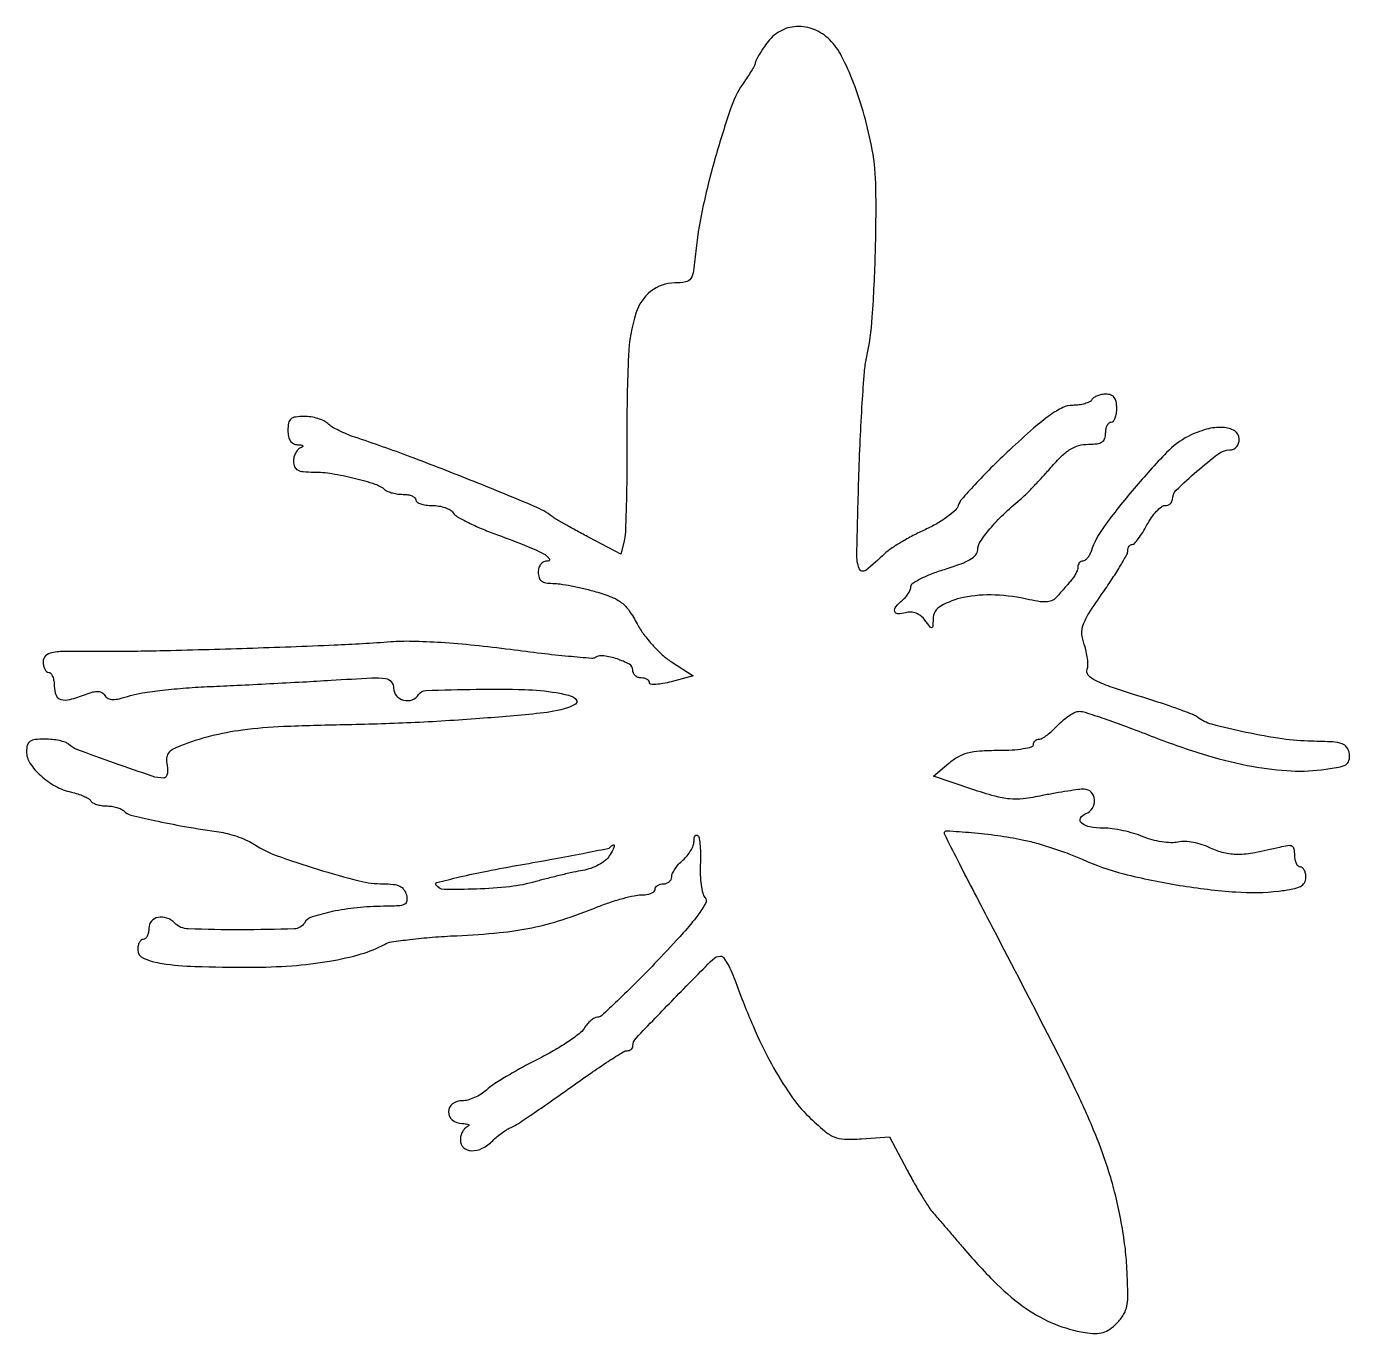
# Model space of a CAD drawing. Extents: x 0 to 238, y 0 to 235.
import ezdxf

# ---------------------------------------------------------------- set-up
doc = ezdxf.new("R2010")
doc.units = 0

msp = doc.modelspace()

# ---------------------------------------------------------------- linework, layer by layer
for points in [[(133.068094, 232.09563, 0.009586), (132.275974, 230.93681, 0.012943), (131.607503, 229.857557, 0.009973), (131.096116, 228.940568, 0.122806), (131, 228.555137, -0.12112), (130.906443, 228.174583, -0.010941), (130.429582, 227.309958, -0.0137), (129.801876, 226.293667, -0.010286), (129.058152, 225.209507, 0.07137), (126.764298, 220.796256, 0.013912), (124.030865, 212.233976, 0.015657), (121.667969, 202.975574, 0.028237), (120.404469, 195.25, -0.00722), (119.909731, 191.150181, -0.105611), (119.420024, 189.787401, -0.213608), (118.510858, 189.172735, -0.043427), (116.525821, 189, 0.169801), (112.24624, 187.503502, 0.149351), (109.558071, 183.586839, 0.065384), (108.21323, 175.954267, 0.012224), (107.93732, 161.718613, -0.003323), (107.9269, 155.119194, -0.004543), (107.824015, 149.17605, -0.003005), (107.662561, 144.1954, -0.051919), (107.432198, 142.585876), (106.842046, 140.234526), (101.171023, 143.235498, -0.00307), (98.926186, 144.441113, -0.003914), (96.872113, 145.581528, -0.003062), (95.164753, 146.560861, -0.032548), (94.5, 147.007854, 0.065393), (91.354688, 148.835763, 0.00339), (80.488613, 153.290453, 0.005991), (68.97657, 157.75956, 0.009493), (59, 161.281167, -0.019114), (57.563121, 161.819669, -0.017928), (56.139955, 162.476926, -0.018234), (54.920714, 163.150878, -0.056957), (54.178571, 163.721191, 0.083281), (53.465022, 164.212328, 0.036109), (52.385045, 164.62435, 0.03445), (51.146751, 164.905688, 0.038652), (49.928571, 165, 0.031775), (48.364782, 164.90052, 0.145911), (47.542857, 164.536585, 0.170402), (47.12494, 163.817758, 0.0473), (47, 162.5, 0.047372), (47.105479, 161.38918, 0.102066), (47.432895, 160.598892, 0.129604), (47.98447, 160.118212, 0.103864), (48.75, 159.921053, -0.021021), (49.416573, 159.862835, -0.185333), (49.672067, 159.724694, -0.449116), (49.648042, 159.54862, -0.051902), (49.25, 159.337719, 0.113869), (48.771682, 159.003208, 0.064373), (48.367188, 158.418476, 0.059088), (48.09311, 157.687147, 0.060204), (48, 156.916667, 0.099064), (48.190169, 155.966254, 0.174355), (48.723997, 155.381857, 0.100431), (49.753978, 155.07992, 0.021246), (51.63398, 155, -0.039735), (54.917666, 154.738631, -0.020882), (58.932985, 153.922107, -0.018397), (62.64754, 152.857331, -0.101087), (64.45, 151.831422, 0.085499), (64.973625, 151.511573, 0.03184), (65.796562, 151.24423, 0.030422), (66.74976, 151.061281, 0.032211), (67.7, 151, -0.041555), (68.580586, 150.926688, -0.061077), (69.324375, 150.70625, -0.080277), (69.829143, 150.38247, -0.213207), (70, 150, 0.252399), (70.207098, 149.615877, 0.063851), (70.866654, 149.29375, 0.049579), (71.820127, 149.072794, 0.032171), (72.95031, 149, -0.040868), (74.138256, 148.902739, -0.043525), (75.268875, 148.613589, -0.047781), (76.185926, 148.189828, -0.124695), (76.70031, 147.684558, 0.125103), (77.352279, 147.045168, 0.014325), (79.174466, 146.054205, 0.016572), (81.45236, 144.992075, 0.012791), (84, 143.981637, -0.006408), (89.520674, 141.87319, -0.023559), (92.926174, 140.332953, -0.106591), (93.975465, 139.477051, -0.627456), (93.75, 139.006161, 0.09596), (93.028082, 138.863685, 0.11736), (92.46952, 138.465059, 0.107994), (92.119614, 137.827822, 0.071873), (92, 137, 0.076707), (92.145726, 136.055702, 0.153219), (92.574512, 135.442597, 0.123269), (93.352722, 135.103325, 0.041479), (94.596093, 135, -0.036618), (95.93622, 134.901721, -0.011144), (97.943823, 134.559798, -0.011094), (100.183045, 134.075103, -0.011889), (102.347045, 133.501442, -0.023027), (105.222904, 132.519739, -0.071925), (106.994461, 131.508686, -0.076699), (108.34492, 130.074926, -0.028668), (109.78209, 127.704691, 0.037769), (110.937498, 125.875029, 0.024119), (112.533678, 123.929121, 0.024209), (114.293529, 122.162998, 0.0409), (115.947233, 120.887446), (119.832191, 118.368393), (115.916095, 117.323127, -0.019387), (114.414264, 116.984031, -0.034087), (113.150353, 116.837847, -0.040735), (112.240169, 116.869192, -0.380675), (112, 117.138931, 0.169877), (111.885067, 117.46745, 0.094428), (111.559375, 117.747061, 0.075018), (111.073793, 117.936161, 0.055458), (110.5, 118, -0.093615), (109.927417, 118.108153, -0.096504), (109.440625, 118.417285, -0.099113), (109.114802, 118.878521, -0.10474), (109, 119.420545, 0.273168), (108.388142, 120.456904, 0.045936), (106.189192, 121.418758, 0.046585), (103.76506, 121.97978, 0.17369), (102.257259, 121.658995, -0.160955), (101.611736, 121.504849, -0.002119), (97.443894, 121.87681, -0.005833), (92.591043, 122.387818, -0.003766), (86.98286, 123.087452, 0.007528), (80.549779, 123.840878, 0.009263), (74.526903, 124.341951, 0.010082), (69.318692, 124.572897, 0.024955), (65.5, 124.474544, -0.008325), (55.3414, 123.874495, -0.002433), (39.700494, 123.287945, -0.002474), (23.962157, 122.852352, -0.007501), (13.25, 122.769654, 0.003807), (7.033807, 122.767599, 0.042622), (4.573433, 122.537783, 0.14797), (3.441706, 121.959858, 0.203973), (3, 120.922151, 0.050052), (3.073814, 120.186621, 0.070033), (3.29375, 119.564632, 0.090178), (3.618242, 119.146171, 0.1849), (4, 119, -0.226478), (4.382936, 118.817169, -0.074992), (4.70625, 118.265625, -0.057076), (4.926884, 117.457356, -0.038131), (5, 116.5, 0.096526), (5.312579, 114.895938, 0.236973), (6.190727, 114.124928, 0.130316), (7.800694, 114.131386, 0.02504), (10.601932, 115.038754, -0.025212), (11.950431, 115.475044, -0.079054), (12.894707, 115.574288, -0.123833), (13.576228, 115.36386, -0.118382), (14.090567, 114.853459, 0.138642), (14.668217, 114.324216, 0.115425), (15.480702, 114.128541, 0.062299), (16.704622, 114.273558, 0.015039), (18.673536, 114.823665, -0.038339), (20.806347, 115.313796, -0.008874), (24.460351, 115.797071, -0.009111), (28.69947, 116.203261, -0.008799), (33, 116.460347, 0.001594), (37.831192, 116.679343, 0.000886), (43.720313, 116.975565, 0.000883), (49.680578, 117.296511, 0.001429), (54.75, 117.593001, -0.002657), (62.091159, 118.004257, -0.044768), (64.517311, 117.910007, -0.190978), (65.576901, 117.323264, -0.173632), (66, 116.141614, 0.180574), (66.501752, 114.797592, 0.153118), (67.799283, 113.997911, 0.14878), (69.350391, 114.070777, 0.170341), (70.5, 115, -0.251898), (71.821933, 115.763387, -0.003924), (80.861651, 115.965171, -0.010535), (89.524245, 115.908006, -0.034048), (95.25, 115.358152, -0.027188), (97.75976, 114.801739, -0.168705), (98.82744, 114.060599, -0.423973), (98.694958, 113.299145, -0.076921), (97.25, 112.613594, -0.047628), (92.354984, 111.650498, -0.005877), (81.500689, 110.700161, -0.007245), (69.123694, 109.943129, -0.007741), (57, 109.565756, 0.006971), (46.178912, 109.245611, 0.021073), (38.833161, 108.614846, 0.029453), (33.08703, 107.529482, 0.031898), (27.663467, 105.79606, 0.035368), (26.259134, 105.128347, 0.113259), (25.498484, 104.433677, 0.137063), (25.19645, 103.559653, 0.062374), (25.274795, 102.342836, -0.041113), (25.370924, 101.445367, -0.067738), (25.286728, 100.688208, -0.098351), (25.046824, 100.181364, -0.237479), (24.686508, 100, -0.081662), (22.590925, 100.344556, -0.003903), (15.85429, 102.68013, -0.003311), (9.063348, 105.144847, -0.10244), (7.55, 106.091422, 0.110045), (6.96954, 106.442456, 0.028529), (5.909688, 106.733105, 0.027603), (4.63299, 106.933143, 0.025062), (3.3, 107, 0.024722), (1.54222, 106.913034, 0.123861), (0.621929, 106.581957, 0.180435), (0.152634, 105.927321, 0.066331), (0, 104.781837, 0.147106), (0.630393, 102.685559, 0.062973), (2.556298, 100.444978, 0.058588), (5.215081, 98.555037, 0.071298), (8.073261, 97.483909, -0.023983), (9.226721, 97.171919, -0.027536), (10.291652, 96.762326, -0.028273), (11.142667, 96.320612, -0.121068), (11.547549, 95.923063, 0.130183), (11.922215, 95.568164, 0.045574), (12.608743, 95.27115, 0.041518), (13.459384, 95.068167, 0.037832), (14.359017, 95, -0.037405), (15.286674, 94.930505, -0.03439), (16.220774, 94.723287, -0.036182), (17.02821, 94.419931, -0.087586), (17.55, 94.057997, 0.134695), (18.780155, 93.364408, 0.007893), (23.004126, 92.376156, 0.010735), (28.39319, 91.325342, 0.005974), (35, 90.264856, -0.030253), (36.522696, 89.943971, -0.020701), (38.20625, 89.40546, -0.020918), (39.791133, 88.748778, -0.039133), (41, 88.068035, 0.061331), (44.905843, 86.090962, 0.012348), (52.309334, 83.626183, 0.012295), (59.823167, 81.529708, 0.062233), (64.133369, 80.995986, -0.026216), (65.95457, 80.902448, -0.086204), (67.108583, 80.575949, -0.126097), (67.837847, 79.963479, -0.09165), (68.289749, 79, -0.090231), (68.371696, 77.921036, -0.257331), (67.956016, 77.323624, -0.102421), (66.860179, 77.037931, -0.010388), (64.15638, 76.956449, 0.02304), (59.42885, 76.694156, 0.026783), (54.980399, 75.998843, 0.024913), (51.368434, 75.0441, 0.179127), (49.971416, 73.95375, -0.252145), (48.114293, 72.882457, -0.007051), (38.55, 72.737701, -0.00817), (29.089423, 72.882514, -0.190701), (26.670318, 73.929682, 0.109642), (25.227781, 74.848182, 0.137117), (23.651488, 74.968276, 0.16945), (22.465641, 74.26995, 0.177551), (22, 73, -0.048028), (21.926307, 72.234582, -0.068025), (21.70625, 71.5875, -0.088204), (21.381882, 71.151477, -0.191087), (21, 71, 0.180164), (20.618326, 70.857858, 0.091605), (20.29375, 70.452428, 0.071588), (20.073912, 69.849158, 0.051676), (20, 69.135924, 0.305255), (21.02215, 67.617677, 0.058056), (24.404504, 66.682567, 0.031222), (30.288004, 66.143761, 0.007226), (40.235664, 66, 0.01826), (47.703029, 66.272802, 0.024028), (54.469481, 67.096104, 0.026999), (60.179785, 68.391696, 0.057557), (64.356756, 70.11883, -0.089175), (65.617523, 70.549532, -0.008005), (68.941418, 71.002019, -0.010214), (72.953518, 71.399963, -0.007801), (77.356756, 71.676999, 0.012034), (85.048718, 72.226362, 0.026744), (90.856158, 73.097186, 0.028536), (96.302393, 74.542333, 0.015691), (102.78702, 76.893293, -0.014274), (104.991852, 77.699716, -0.014169), (107.244479, 78.381155, -0.014159), (109.245371, 78.864668, -0.052244), (110.53702, 79, 0.038721), (111.480166, 79.07315, 0.057782), (112.2765, 79.29375, 0.07596), (112.819328, 79.617154, 0.224108), (113, 80, -0.148195), (113.115568, 80.381354, -0.098894), (113.440625, 80.70625, -0.082425), (113.926543, 80.925306, -0.064853), (114.5, 81, 0.083837), (115.072844, 81.096731, 0.093015), (115.559375, 81.375342, 0.100525), (115.88473, 81.790378, 0.116645), (116, 82.277759, -0.110654), (116.136361, 82.886373, -0.037189), (116.5875, 83.68321, -0.034867), (117.234644, 84.518393, -0.033456), (118, 85.267972, 0.043157), (118.765264, 86.047074, 0.039276), (119.4125, 86.96985, 0.04155), (119.858006, 87.891878, 0.092021), (120, 88.656879, -0.03937), (120.047145, 89.254687, -0.112521), (120.201474, 89.639401, -0.249232), (120.427666, 89.756209, -0.195842), (120.685867, 89.647466, -0.159252), (120.942178, 89.142315, -0.017088), (121.100811, 87.821394, -0.019659), (121.175798, 86.193538, -0.01461), (121.135307, 84.394184, 0.022383), (121.122487, 82.552245, 0.025442), (121.278768, 80.794392, 0.025832), (121.561512, 79.333652, 0.112945), (121.95569, 78.55339, -0.30724), (122.05961, 77.480441, -0.036077), (120.69007, 75.351923, -0.023375), (118.07261, 72.18442, -0.005479), (113.389241, 67.140006, -0.005536), (109.618453, 63.25383, -0.008479), (106.257221, 59.978627, -0.003849), (103.34908, 57.281446, -0.187161), (102.623538, 57, 0.129037), (102.098209, 56.862131, 0.045469), (101.452009, 56.416059, 0.041463), (100.799048, 55.772767, 0.037951), (100.239638, 55.012114, -0.090975), (99.344386, 54.031054, -0.015428), (97.271517, 52.554986, -0.016407), (94.695459, 50.957358, -0.013951), (91.878716, 49.438922, 0.00893), (89.001411, 47.924923, 0.009536), (86.243062, 46.3408, 0.009173), (83.925569, 44.891954, 0.043265), (82.691063, 43.926808, -0.04787), (81.729544, 43.189225, -0.036072), (80.551422, 42.566, -0.036922), (79.346667, 42.138947, -0.06681), (78.311439, 42, 0.163202), (76.587853, 41.422021, 0.231148), (75.86807, 40.002842, 0.230357), (76.544024, 38.558616, 0.162702), (78.25, 37.921053, -0.020908), (79.046513, 37.859693, -0.102704), (79.471875, 37.717133, -0.451325), (79.507991, 37.534095, -0.134342), (79.25, 37.337719, 0.113869), (78.771682, 37.003208, 0.064373), (78.367188, 36.418476, 0.059088), (78.09311, 35.687147, 0.060204), (78, 34.916667, 0.208788), (78.58147, 33.584877, 0.185065), (79.993739, 33.018369, 0.121254), (81.947746, 33.467313, 0.079726), (83.826391, 34.826391, -0.021609), (84.634283, 35.567315, -0.01808), (85.551419, 36.283258, -0.01846), (86.438693, 36.877009, -0.046639), (87.134105, 37.221219, 0.053724), (88.085336, 37.708911, 0.002969), (90.872229, 39.562947, 0.004567), (94.161221, 41.823256, 0.003322), (97.779478, 44.394828, -0.004963), (101.365692, 46.925955, -0.007418), (104.553632, 49.059731, -0.003619), (107.286283, 50.802689, -0.141058), (107.971764, 51, 0.077175), (108.364581, 51.060995, 0.089913), (108.697956, 51.237716, 0.100772), (108.92082, 51.500623, 0.126236), (109, 51.809244, -0.19277), (109.584629, 53.269286, -0.002597), (116.428941, 60.37118, -0.002534), (123.35646, 67.413329, -0.199728), (124.766549, 68, -0.239389), (125.275927, 67.741296, -0.026017), (126.018824, 66.604688, -0.027364), (126.802708, 65.069767, -0.018666), (127.529817, 63.25, 0.016474), (130.607026, 55.449509, 0.022322), (133.924348, 48.640095, 0.025241), (137.319042, 43.083737, 0.050839), (140.625487, 39.162159, 0.014102), (143.44778, 36.582539, 0.078491), (145.185778, 35.503423, 0.09298), (147.03813, 35.10172, 0.023894), (150.113289, 35.162159), (155.115972, 35.5), (158.307986, 29.517559, 0.00697), (159.640079, 27.102627, 0.007584), (161.002971, 24.793423, 0.007182), (162.227383, 22.852182, 0.036576), (163, 21.836269, -0.002606), (163.825848, 20.891056, -0.000573), (165.234375, 19.258106, -0.000596), (166.858593, 17.366178, -0.000573), (168.5, 15.445161, 0.020968), (174.458962, 9.021076, 0.043809), (179.700944, 4.664177, 0.054196), (184.80996, 1.888988, 0.057172), (190.305591, 0.337835, 0.034052), (192.143165, 0.16682, 0.077524), (193.521477, 0.347042, 0.082568), (194.725629, 0.927999, 0.042805), (196.006574, 2.006574, 0.061923), (197.217032, 3.56074, 0.092259), (197.812938, 5.173062, 0.049186), (197.983761, 7.550317, 0.007263), (197.785669, 12.369148, 0.019369), (197.414989, 16.286532, 0.013613), (196.708128, 20.65829, 0.013379), (195.742784, 25.094172, 0.016012), (194.58984, 29.211054, 0.020597), (192.148182, 35.978304, 0.014423), (188.869857, 43.392934, 0.007739), (183.54523, 54.123216, 0.001358), (173.163579, 74.122231, -0.000927), (170.033784, 80.138725, -0.001503), (167.397949, 85.266402, -0.000197), (165.068365, 89.836464, -0.118069), (164.999652, 90.122231, -0.433353), (165.448012, 90.543174, -0.005203), (169.883247, 90.212644, -0.013226), (174.604814, 89.685224, -0.015989), (179, 88.932254, -0.01819), (181.487036, 88.328847, -0.010519), (184.431903, 87.432603, -0.010504), (187.352456, 86.407775, -0.017328), (189.768182, 85.405909, 0.045482), (197.257456, 82.782884, 0.021548), (207.285852, 80.719779, 0.021516), (217.403429, 79.532824, 0.047948), (225.145872, 79.703682, 0.015408), (227.641627, 80.077559, 0.071507), (229.02057, 80.538023, 0.140564), (229.735444, 81.196497, 0.137646), (230, 82.139291, 0.051774), (229.926082, 82.851232, 0.07168), (229.70625, 83.453417, 0.091687), (229.38167, 83.858094, 0.179886), (229, 84, -0.200006), (228.617908, 84.15921, -0.085159), (228.29375, 84.621745, -0.06518), (228.07353, 85.306404, -0.045286), (228, 86.116577, 0.050372), (227.888147, 87.224021, 0.226336), (227.506437, 87.72981, 0.159371), (226.767456, 87.85138, 0.023026), (225.25, 87.545231, -0.014772), (220.816913, 86.574449, -0.044201), (217.731538, 86.272056, -0.061201), (215.247948, 86.553644, -0.05696), (212.841488, 87.42919, 0.037319), (211.368229, 88.031572, 0.03328), (209.764524, 88.435938, 0.034821), (208.232563, 88.60645, 0.064448), (206.987432, 88.49724, -0.064245), (205.739594, 88.387283, -0.028323), (204.087864, 88.548095, -0.027458), (202.332102, 88.919728, -0.033085), (200.736808, 89.465502, 0.027632), (199.07751, 90.053446, 0.018439), (197.122831, 90.549241, 0.01859), (195.185742, 90.890452, 0.034309), (193.591136, 91, -0.046123), (191.182864, 91.222629, -0.12759), (189.653371, 91.93927, -0.366199), (189.497264, 92.81325, -0.171419), (190.436618, 93.614052, 0.166389), (191.610176, 94.594856, 0.152752), (191.987846, 96.126769, 0.174484), (191.413518, 97.459336, 0.207496), (190.166781, 98, 0.031964), (189.120291, 97.933032, 0.005787), (187.190525, 97.662297, 0.006214), (184.935183, 97.290492, 0.005595), (182.609153, 96.850374, -0.019674), (179.168063, 96.299112, -0.052791), (176.691053, 96.264369, -0.045773), (174.067728, 96.749708, -0.011974), (169.971889, 98.009388), (163.059034, 100.318028), (165.779517, 102.657793, -0.048132), (167.464433, 103.845758, -0.065758), (169.182686, 104.545232, -0.048704), (171.388546, 104.896552, -0.015104), (174.75, 104.998779, 0.014608), (177.176024, 105.070146, 0.025061), (179.187195, 105.289695, 0.022998), (180.691238, 105.602154, 0.342518), (181, 106, -0.103907), (181.080162, 106.381571, -0.098963), (181.307776, 106.70625, -0.096726), (181.647813, 106.923835, -0.094374), (182.047749, 107, 0.1354), (182.594085, 107.15071, 0.025178), (183.468317, 107.734375, 0.025344), (184.448539, 108.542881, 0.020757), (185.41242, 109.5, -0.030286), (186.413365, 110.456763, -0.032105), (187.50409, 111.265625, -0.033929), (188.526688, 111.832363, -0.110001), (189.279448, 112, -0.079323), (190.320522, 111.833792, -0.003696), (193.715008, 110.693724, -0.006037), (197.732814, 109.25669, -0.004292), (202.202481, 107.553105, 0.017347), (211.337023, 104.342024, 0.027091), (219.414197, 102.286656, 0.031598), (226.548038, 101.340692, 0.047701), (232.809153, 101.507729, 0.010553), (235.865445, 101.94812, 0.087613), (237.181375, 102.412123, 0.203196), (237.741454, 103.139633, 0.099484), (237.809153, 104.329347, 0.111346), (237.362171, 105.505248, 0.166769), (236.498905, 106.168718, 0.068531), (234.816625, 106.488642, 0.008079), (231, 106.621982, -0.031454), (225.74693, 107.051861, -0.015957), (219.21412, 108.216692, -0.012621), (213.088658, 109.67422, -0.100845), (210.5, 110.956294, 0.07058), (209.790999, 111.362182, 0.00543), (207.7375, 112.154296, 0.007357), (205.253994, 113.040011, 0.005545), (202.5, 113.942803, -0.0033), (195.213937, 116.295091, -0.031472), (192.180515, 117.513044, -0.099731), (190.867695, 118.497734, -0.280762), (190.669438, 119.580951, 0.092609), (190.805298, 120.320356, 0.028591), (190.736939, 121.455601, 0.027507), (190.512926, 122.742764, 0.027036), (190.148042, 124.005172, -0.064164), (189.743374, 125.92943, -0.106883), (189.963446, 127.563986, -0.057509), (190.971017, 129.589066, -0.008379), (193.545854, 133.407084, 0.007603), (195.252179, 135.928809, 0.010682), (196.691595, 138.233346, 0.007208), (197.818301, 140.189667, 0.127717), (198, 140.889399, -0.067811), (198.057839, 141.31391, -0.084443), (198.22695, 141.673761, -0.09969), (198.477974, 141.914395, -0.142336), (198.772596, 142, 0.213495), (199.171469, 142.178448, 0.020012), (199.871924, 143.028125, 0.022892), (200.651783, 144.159196, 0.015966), (201.430067, 145.5, -0.027625), (202.250176, 146.839932, -0.035122), (203.155627, 147.971875, -0.037773), (204.017585, 148.775492, -0.170338), (204.657471, 149, 0.078777), (205.170313, 149.081305, 0.090716), (205.605632, 149.316525, 0.100778), (205.896661, 149.666579, 0.123804), (206, 150.077532, -0.201654), (206.698349, 151.738675, -0.01502), (210.389197, 155.141504, -0.016532), (214.269769, 158.290632, -0.159683), (216.25, 158.973266, 0.096661), (216.968776, 159.124965, 0.114957), (217.527908, 159.532322, 0.106025), (217.879572, 160.17452, 0.07256), (218, 161, 0.26532), (217.197209, 162.406375, 0.122379), (215.108388, 163.029412, 0.07888), (212.098376, 162.693585, 0.052224), (208.853083, 161.424026, 0.081809), (204.960411, 158.52271, 0.016251), (199.120107, 152.055927, 0.016548), (193.7072, 145.208816, 0.076448), (191.367431, 140.75, -0.042242), (191.072334, 140.080378, -0.051002), (190.683701, 139.514062, -0.059135), (190.265107, 139.124639, -0.159118), (189.883369, 139, 0.12053), (189.546448, 138.917585, 0.100714), (189.25949, 138.685268, 0.091781), (189.066754, 138.337805, 0.081024), (189, 137.928571, -0.084532), (188.91341, 137.420055, -0.032997), (188.632812, 136.762426, -0.031499), (188.228374, 136.075691, -0.033968), (187.75, 135.463275, 0.002831), (187.184459, 134.825415, 0.001659), (186.514303, 134.055746, 0.001659), (185.849063, 133.281408, 0.002823), (185.29869, 132.629033, -0.09536), (184.511658, 131.985393, -0.096324), (183.544709, 131.682775, -0.064364), (182.227556, 131.705564, -0.020564), (180.29869, 132.070473, 0.046682), (174.13134, 132.906901, 0.060564), (168.448843, 132.454311, 0.079654), (164.371222, 130.922124, 0.265184), (162.968197, 128.549112, -0.008567), (162.925019, 127.227261, -0.366243), (162.746487, 127.03636, -0.259869), (162.463588, 127.153232, -0.005611), (161.513927, 128.37859, 0.061499), (160.777169, 129.136973, 0.077004), (159.928613, 129.626563, 0.080638), (159.004373, 129.822282, 0.076028), (158.04573, 129.72221, -0.060655), (156.629029, 129.530338, -0.350673), (156.073226, 129.962674, -0.241923), (156.278985, 130.805044, -0.040967), (157.5, 132, 0.043073), (158.073935, 132.566431, 0.039788), (158.559375, 133.237351, 0.042226), (158.893588, 133.907838, 0.094787), (159, 134.464118, -0.256941), (159.314948, 135.036536, -0.024098), (160.7625, 135.85884, -0.026175), (162.701036, 136.715443, -0.017437), (165, 137.5, 0.01466), (167.785923, 138.433498, 0.044199), (169.595984, 139.287803, 0.071973), (170.651097, 140.128912, 0.190786), (171, 141.010013, -0.148443), (171.448541, 142.487542, -0.027423), (173.176727, 144.787964, -0.026569), (175.621066, 147.39994, -0.019054), (178.60826, 150.058802, 0.02276), (179.572651, 150.930085, 0.006221), (181.012328, 152.39087, 0.006277), (182.605065, 154.089885, 0.006502), (184.135834, 155.808802, -0.020011), (186.086598, 157.883673, -0.055192), (187.662343, 159.121659, -0.073988), (189.177301, 159.77642, -0.065153), (190.885834, 160, 0.028449), (192.460216, 160.089651, 0.114782), (193.360729, 160.410557, 0.169127), (193.836543, 161.01757, 0.082622), (194, 162, -0.048028), (194.073693, 162.765418, -0.068025), (194.29375, 163.4125, -0.088204), (194.618118, 163.848523, -0.191087), (195, 164, 0.226478), (195.382936, 164.182831, 0.074992), (195.70625, 164.734375, 0.057076), (195.926884, 165.542644, 0.038131), (196, 166.5, 0.044995), (195.894518, 167.669782, 0.120661), (195.555902, 168.427998, 0.147833), (194.956027, 168.853613, 0.081061), (194.059017, 169, 0.046881), (193.270704, 168.925923, 0.046318), (192.50665, 168.70625, 0.050262), (191.876024, 168.383556, 0.111412), (191.5, 168, -0.142182), (191.073602, 167.614744, -0.041821), (190.242778, 167.29375, -0.038297), (189.202813, 167.073677, -0.033008), (188.087973, 167, 0.112902), (186.295557, 166.590039, 0.041286), (184.040404, 165.261945, 0.026556), (181.043847, 162.898368, 0.007798), (176.702123, 158.961389, 0.007721), (173.367013, 155.743025, 0.010402), (170.45589, 152.722554, 0.007725), (168.129409, 150.126619, 0.102338), (167.503511, 149.011063, -0.130553), (166.934868, 148.117955, -0.028038), (165.504503, 146.941921, -0.027488), (163.6416, 145.729102, -0.023206), (161.550417, 144.651712, 0.013507), (159.364597, 143.578678, 0.013112), (157.217819, 142.379034, 0.013131), (155.387114, 141.225997, 0.046415), (154.308773, 140.352038, -0.027897), (150.858768, 137.337894, -0.512389), (149.66914, 137.686074, -0.090721), (149.261261, 140.244392, -0.001753), (149.61491, 153.661641, -0.003832), (149.882312, 160.784933, -0.004697), (150.245629, 167.434982, -0.003935), (150.647175, 173.014523, -0.033399), (151.013893, 175.5, 0.036396), (152.054302, 182.856236, 0.010086), (152.609123, 194.510708, 0.009724), (152.701322, 206.105862, 0.042825), (152.039039, 212.905427, 0.021676), (150.603572, 219.147455, 0.024751), (148.682669, 224.965875, 0.02647), (146.529911, 229.769803, 0.077952), (144.403479, 232.68743, 0.098878), (141.618009, 234.54554, 0.111288), (138.449999, 235.087733, 0.114943), (135.434009, 234.21707, 0.110977)], [(104.768059, 86.000211, -0.087384), (104.038466, 85.189158, -0.041045), (102.856119, 84.411387, -0.038966), (101.446587, 83.778691, -0.0438), (100.009585, 83.401834, 0.01112), (98.318344, 83.074518, 0.004815), (96.082312, 82.567354, 0.004761), (93.713363, 81.982125, 0.0063), (91.568499, 81.401623, -0.041006), (86.898566, 80.479505, -0.020364), (80.874695, 80.043447, -0.012269), (75.064158, 80.002756, -0.255259), (73.602107, 80.834787, -0.507524), (73.764947, 81.235807, -0.003674), (77.848136, 82.228238, -0.009249), (82.79868, 83.296799, -0.005365), (88.781167, 84.406197, 0.002047), (94.828595, 85.486169, 0.003258), (99.99165, 86.464836, 0.000739), (104.505462, 87.357874, 0.14822), (104.904744, 87.57141, -0.067031), (105.464107, 87.997998, -0.604622), (105.664175, 87.869775, -0.102105), (105.463541, 87.198125, -0.016117)]]:
    msp.add_lwpolyline(points, format="xyb", close=True)

doc.saveas('drawing.dxf')
